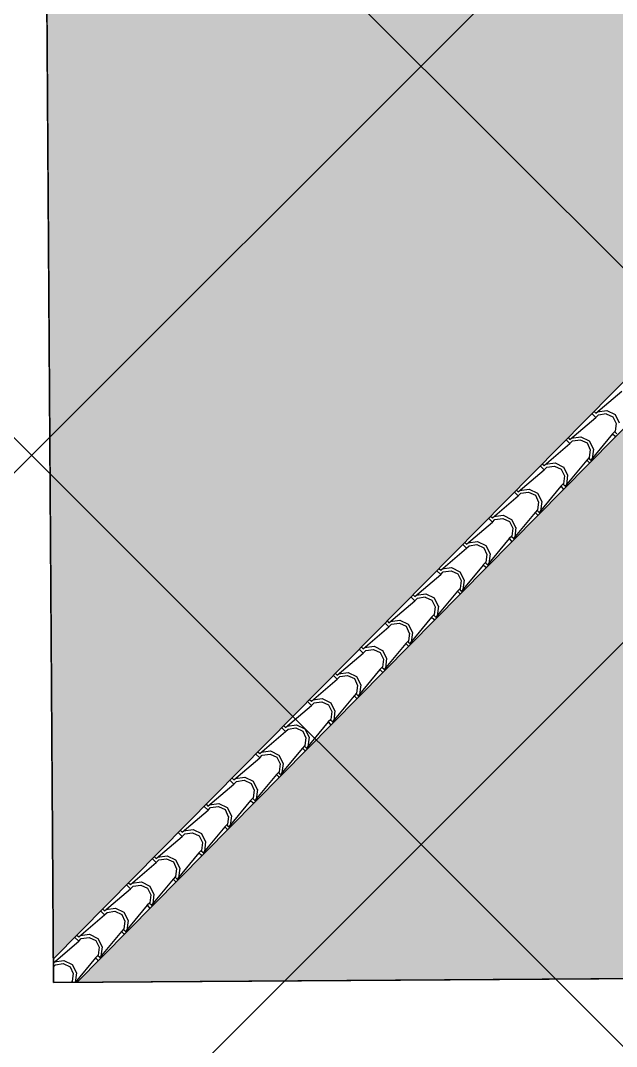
# Model space of a CAD drawing. Header units: millimetres. Extents: x 648844 to 649530, y 1246379 to 1246752.
# Drawn here: x 649246.316 to 649249.021, y 1246534.483 to 1246539.143 of the extents above; entities that cross this region are included whole.
import ezdxf

# ---------------------------------------------------------------- set-up
doc = ezdxf.new("R2010")
doc.units = ezdxf.units.MM
doc.header["$LTSCALE"] = 20
doc.header["$MEASUREMENT"] = 0
doc.layers.get('0').update_dxf_attribs({"linetype": 'CONTINUOUS'})
doc.layers.add('TECHO', color=30, linetype='CONTINUOUS')

# ---------------------------------------------------------------- blocks, each defined once
blk = doc.blocks.new('TEJA45')
at = {"layer": 'TECHO'}
for p, q in [((-0.1915910165105004, 4.238486235740897), (-0.09791931933256848, 4.350000000000019)), ((-0.1042627085960035, 4.306883349536172), (-0.09843609721495739, 4.350000000000559)), ((-0.0899236405116497, 4.309532748100789), (-0.08519737324927235, 4.344979957377539)), ((-0.08566081842469231, 4.350000000000048), (-0.08284375475943051, 4.347182936334786)), ((-0.08520690562188094, 4.344819785472112), (-0.08002669109387028, 4.350000000000122)), ((-0.0852076559721553, 4.269172403094505), (-0.1041128791895432, 4.306982768981751)), ((-0.07560361537717597, 4.278793904563692), (-0.089782529099935, 4.309514941465899)), ((-0.2104539013465825, 4.238477996649426), (-0.2140209609375816, 4.242045056240421)), ((-0.2010012978956794, 4.247930600100329), (-0.2045683574866644, 4.251497659691317)), ((-0.1915486944447764, 4.238477996649426), (-0.2010012978956794, 4.247930600100329)), ((3.552713678800501e-14, 4.260227204326622), (-0.1159182292588099, 4.162855751208912)), ((-0.0474162125070734, 4.250297762661354), (-0.08522657839431957, 4.269202985878742)), ((-0.04491001779673809, 4.264601023314423), (-0.07563105469894538, 4.278779937037182)), ((-0.003757169871668964, 4.256098248815796), (-0.0474755261243871, 4.250190325325473)), ((-0.0094850399793458, 4.269212151439515), (-0.0449322492560924, 4.264485884177141)), ((4.973799150320701e-14, 4.278785035879814), (-0.009586078014912403, 4.269198957864852)), ((-0.3097487369831384, 4.120328765138016), (-0.2104962856374399, 4.238486274769556)), ((-0.2224212841525102, 4.188724973102381), (-0.2165133606621836, 4.232443329355096)), ((-0.2104539013465967, 4.238477996649419), (-0.2010012978956937, 4.229025393198516)), ((-0.208081091125905, 4.191376267011851), (-0.2033548238635277, 4.226823476288601)), ((-0.2033644487581583, 4.226662242335838), (-0.1915486944445277, 4.238477996649465)), ((-0.2033651858509131, 4.1510146718466), (-0.222270409068301, 4.188825037733846)), ((-0.1937600241473518, 4.160637441371289), (-0.2079389378701109, 4.191358478273497)), ((-0.1655739437549784, 4.132140232782604), (-0.2033843096422245, 4.151045455999991)), ((-0.1630664809882632, 4.14644461454392), (-0.1937875178904704, 4.160623528266679)), ((-0.12764152106827, 4.151054700825238), (-0.1630887303450166, 4.146328433562864)), ((-0.1159278668375592, 4.162857169042208), (-0.1277436211511898, 4.151041414728581)), ((-0.09850234030869132, 4.145431642513337), (-0.1159278668375663, 4.162857169042212)), ((-0.4279064574559399, 4.002171294534961), (-0.3286540061102414, 4.120328804166501)), ((-0.3405798597090239, 4.070566596668574), (-0.3346719362186974, 4.114284952921288)), ((-0.3286114444828456, 4.120320453513148), (-0.3321785040738447, 4.123887513104144)), ((-0.328611444482874, 4.120320453513145), (-0.319158841031971, 4.110867850062242)), ((-0.3262385417402598, 4.073219785922014), (-0.3215122744778824, 4.108666995198764)), ((-0.3191588410319568, 4.129773056964062), (-0.3227259006229417, 4.133340116555051)), ((-0.3215219918944356, 4.108504699199564), (-0.3097062375808051, 4.120320453513191)), ((-0.3097062375810467, 4.120320453513152), (-0.3191588410319497, 4.129773056964055)), ((-0.1159181902304027, 4.143950482081731), (-0.2340756998619469, 4.044698030736033)), ((-0.1219155463064112, 4.137939673259112), (-0.1656339025591294, 4.132031749768789)), ((-0.1079549437595944, 4.135979039062441), (-0.1159278668375663, 4.14395196214041)), ((-0.3215227157296638, 4.032856940598695), (-0.3404279389470517, 4.070667306485941)), ((-0.311916432918288, 4.042480978180546), (-0.326095346641047, 4.073202015082753)), ((-0.437316384168227, 4.011615513827795), (-0.440883443759212, 4.015182573418784)), ((-0.4278637807173169, 4.002162910376889), (-0.4373163841682199, 4.011615513827792)), ((-0.2340756608334686, 4.025792761608923), (-0.3522331704650128, 3.926540310263224)), ((-0.283731675002862, 4.013982702903839), (-0.3215420408901082, 4.032887926121226)), ((-0.2812229441797882, 4.028288205773407), (-0.3119439810819955, 4.042467119496166)), ((-0.2400739227393771, 4.019781097702669), (-0.2837922789920952, 4.013873174212346)), ((-0.2457980021581534, 4.032897250210837), (-0.2812452114349, 4.028170982948463)), ((-0.2340854099738365, 4.044699625905938), (-0.2459011642874671, 4.032883871592311)), ((-0.2166598834449687, 4.02727409937707), (-0.2340854099738436, 4.044699625905945)), ((-0.2261124868958646, 4.017821495926167), (-0.2340854099738294, 4.025794419004132)), ((-0.5460641779288835, 3.884013823931728), (-0.446811726583185, 4.002171333563268)), ((-0.4587384352657722, 3.952408220232972), (-0.4528305117754456, 3.996126576485686)), ((-0.446768987619123, 4.002162910376885), (-0.450336047210115, 4.005729969967877)), ((-0.4467689876191514, 4.002162910376867), (-0.4373163841682484, 3.992710306925964)), ((-0.4443959923545009, 3.955063304833079), (-0.4396697250921235, 3.990510514109829)), ((-0.439679535030713, 3.99034715606329), (-0.4278637807170824, 4.002162910376917)), ((-0.4396802456084359, 3.914699209350832), (-0.4585854688258237, 3.952509575238079)), ((-0.4300728416892312, 3.924324514989806), (-0.4442517554119902, 3.955045551892013)), ((-0.401889406250767, 3.895825173025077), (-0.4396997721380131, 3.914730396242465)), ((-0.3993794073712991, 3.910131797002897), (-0.4301004442735064, 3.924310710725656)), ((-0.3639544832466726, 3.91473979959661), (-0.3994016925234192, 3.910013532334236)), ((-0.3522429531101139, 3.926542082769668), (-0.3640587074237445, 3.914726328456041)), ((-0.3348174265812318, 3.909116556240797), (-0.3522429531101139, 3.926542082769679)), ((-0.6642218984016708, 3.765856353328662), (-0.5649694470559723, 3.884013862960202)), ((-0.5768970108217957, 3.83424984380277), (-0.5709890873314691, 3.877968200055484)), ((-0.5649265307554003, 3.884005367240611), (-0.5684935903463995, 3.887572426831607)), ((-0.5649265307554145, 3.884005367240604), (-0.5554739273045115, 3.874552763789701)), ((-0.5625534429686283, 3.836906823745043), (-0.557827175706251, 3.872354033021793)), ((-0.5554739273044973, 3.893457970691514), (-0.5590409868954893, 3.89702503028251)), ((-0.5578370781669904, 3.872189612927016), (-0.5460213238533598, 3.884005367240643)), ((-0.5460213238535943, 3.884005367240611), (-0.5554739273044973, 3.893457970691514)), ((-0.3522331314364777, 3.907635041136153), (-0.4703906410680219, 3.808382589790455)), ((-0.3582322991741123, 3.901622522145985), (-0.4019506554268304, 3.895714598655662)), ((-0.3442700300321349, 3.899663952789901), (-0.3522429531101068, 3.907636875867869)), ((-0.5578377754871866, 3.796541478102924), (-0.5767429987045745, 3.83435184399017)), ((-0.5482292504594071, 3.806168051797403), (-0.5624081641821661, 3.836889088699611)), ((-0.6736314704407675, 3.775300427555241), (-0.6771985300317596, 3.778867487146229)), ((-0.6641788669898716, 3.765847824104334), (-0.6736314704407746, 3.775300427555237)), ((-0.4703906020396786, 3.789477320663238), (-0.5885481116712228, 3.690224869317539)), ((-0.5200471374986506, 3.777667643146319), (-0.5578575033858968, 3.796572866363707)), ((-0.517535870562817, 3.791975388232387), (-0.5482569074650243, 3.806154301955146)), ((-0.4763906756079805, 3.783463946589425), (-0.5201090318606987, 3.777556023099102)), ((-0.4821109643361083, 3.79658234898227), (-0.5175581736128549, 3.791856081719896)), ((-0.4704004962463912, 3.808384539633398), (-0.4822162505600218, 3.796568785319771)), ((-0.4529749697175092, 3.790959013104523), (-0.4704004962463841, 3.808384539633398)), ((-0.4624275731684122, 3.781506409653627), (-0.4704004962463841, 3.789479332731595)), ((-0.7823796188743231, 3.647698882725777), (-0.6831271675286246, 3.765856392357318)), ((-0.6950555863783023, 3.716091467368969), (-0.6891476628879758, 3.759809823621683)), ((-0.6830840738916635, 3.76584782410433), (-0.6866511334826626, 3.769414883695326)), ((-0.6830840738916919, 3.76584782410433), (-0.6736314704407889, 3.756395220653427)), ((-0.6807108935829973, 3.718750342655206), (-0.67598462632062, 3.754197551931956)), ((-0.6759946213032677, 3.754032069790743), (-0.6641788669896371, 3.76584782410437)), ((-0.6759953053659373, 3.678383746855019), (-0.6949005285833252, 3.716194112742265)), ((-0.6663856592299666, 3.688011588605836), (-0.6805645729527257, 3.718732625508043)), ((-0.6356923337535179, 3.673818979461497), (-0.6664133706557251, 3.687997893184257)), ((-0.5885580393826686, 3.690226996497127), (-0.6003737936962992, 3.6784112421835)), ((-0.5711325128537865, 3.672801469968253), (-0.5885580393826544, 3.690226996497124)), ((-0.9005373393472667, 3.529541412122548), (-0.8012848880015682, 3.647698921754088)), ((-0.8132141619350435, 3.597933090933367), (-0.8073062384447169, 3.641651447186081)), ((-0.8012416170279337, 3.64769028096806), (-0.8048086766189329, 3.651257340559059)), ((-0.8012416170279621, 3.647690280968053), (-0.7917890135770591, 3.63823767751715)), ((-0.7988683441973592, 3.600593861565365), (-0.7941420769349818, 3.636041070842115)), ((-0.7917890135770378, 3.657142884418974), (-0.7953560731680227, 3.660709944009962)), ((-0.7941521644395451, 3.635874526654469), (-0.7823364101259145, 3.647690280968096)), ((-0.7823364101261348, 3.647690280968064), (-0.7917890135770378, 3.657142884418967)), ((-0.5885480726426167, 3.671319600190539), (-0.7067055822741608, 3.572067148844841)), ((-0.6382048687465414, 3.659510113267562), (-0.6760152346337875, 3.678415336484949)), ((-0.5945490520418204, 3.665305371032865), (-0.6382674082945385, 3.659397447542542)), ((-0.6002674454250894, 3.678424898367989), (-0.635714654701836, 3.673698631105616)), ((-0.5805851163046825, 3.663348866517349), (-0.5885580393826473, 3.671321789595314)), ((-0.794152835244688, 3.560226015607107), (-0.8130580584620759, 3.598036381494353)), ((-0.7845420680001425, 3.569855125413444), (-0.7987209817229015, 3.600576162315651)), ((-0.9099465567133151, 3.538985341282704), (-0.9135136163043072, 3.542552400873692)), ((-0.7067055432457181, 3.553161879717699), (-0.8248630528772622, 3.453909428372)), ((-0.756362599994425, 3.5413525833888), (-0.7941729658816712, 3.560257806606188)), ((-0.7538487969466843, 3.555662570691752), (-0.7845698338488916, 3.569841484414511)), ((-0.7127074284747792, 3.547146795476419), (-0.7564257847274973, 3.541238871986096)), ((-0.7184239265140562, 3.560267447753709), (-0.7538711357908028, 3.555541180491335)), ((-0.706715582518946, 3.572069453360857), (-0.7185313368325765, 3.56025369904723)), ((-0.6892900559900497, 3.554643926831982), (-0.7067155825189246, 3.572069453360857)), ((-0.6987426594409527, 3.545191323381079), (-0.7067155825189175, 3.553164246459044)), ((-1.018695059820196, 3.411383941519318), (-0.9194426084744975, 3.529541451150859)), ((-0.9313727374915572, 3.479774714499563), (-0.9254648140012307, 3.523493070752277)), ((-0.9193991601642111, 3.529532737831794), (-0.9229662197552102, 3.533099797422789)), ((-0.9193991601642324, 3.529532737831776), (-0.9099465567133294, 3.520080134380873)), ((-0.9170257948113587, 3.482437380478231), (-0.9122995275489814, 3.517884589754981)), ((-0.9123097075758224, 3.517716983518195), (-0.9004939532621918, 3.529532737831822)), ((-0.9004939532624121, 3.529532737831797), (-0.9099465567133151, 3.5389853412827)), ((-0.9123103651234814, 3.442068284359273), (-0.9312155883408693, 3.479878650246519)), ((-0.902698476770702, 3.451698662221872), (-0.9168773904934611, 3.48241969912408)), ((-0.8720052601382022, 3.437506161921242), (-0.9027262970404095, 3.451685075644001)), ((-0.8248731256552233, 3.453911910224587), (-0.8366888799688539, 3.44209615591096)), ((-0.807447599126327, 3.436486383695708), (-0.824873125655202, 3.453911910224587)), ((-1.13685278029299, 3.293226470916263), (-1.037600328947292, 3.411383980547804)), ((-1.049531313047822, 3.361616338067563), (-1.043623389557496, 3.405334694320278)), ((-1.037556703300481, 3.41137519469552), (-1.04112376289148, 3.414942254286515)), ((-1.03755670330051, 3.411375194695516), (-1.028104099849607, 3.401922591244613)), ((-1.028104099849585, 3.420827798146426), (-1.031671159440577, 3.424394857737422)), ((-1.0304672507121, 3.399559440381921), (-1.018651496398469, 3.411375194695548)), ((-1.018651496398682, 3.41137519469552), (-1.028104099849585, 3.420827798146423)), ((-0.8248630138488267, 3.435004159244855), (-0.9430205234803708, 3.335751707899156)), ((-0.8745203312423371, 3.423195053510049), (-0.9123306971295833, 3.442100276727437)), ((-0.8308658049077238, 3.428988219919979), (-0.8745841611604419, 3.423080296429656)), ((-0.8365804076030514, 3.442109997139426), (-0.872027616879798, 3.437383729877052)), ((-0.8169002025772301, 3.427033780244813), (-0.8248731256551949, 3.435006703322777)), ((-1.030467895002218, 3.323910553111343), (-1.049373118219606, 3.361720918998589)), ((-1.035183245425607, 3.3642808993893), (-1.03045697816323, 3.39972810866605)), ((-1.020854885542022, 3.333542199031957), (-1.035033799264781, 3.364263235934164)), ((-0.9430204844519352, 3.316846438772011), (-1.061177994083479, 3.217593987426312)), ((-0.9926780624902349, 3.305037523631288), (-1.030488428377481, 3.323942746848676)), ((-0.9901617233289102, 3.319349753150352), (-1.020882760231117, 3.333528666873111)), ((-0.9490241813424802, 3.310829644363299), (-0.9927425375951984, 3.304921720872976)), ((-0.9547368886924801, 3.323952546525081), (-0.9901840979692267, 3.319226279262708)), ((-0.9430306687915007, 3.335754367088317), (-0.9548464231051312, 3.32393861277469)), ((-0.9256051422625973, 3.318328840559435), (-0.9430306687914722, 3.33575436708831)), ((-0.9350577457135003, 3.308876237108539), (-0.9430306687914651, 3.316849160186504)), ((-1.255010500765792, 3.175069000313204), (-1.155758049420093, 3.293226509944745)), ((-1.167689888604336, 3.243457961633766), (-1.16178196511401, 3.28717631788648)), ((-1.155714246436759, 3.293217651559246), (-1.159281306027758, 3.296784711150242)), ((-1.15571424643678, 3.293217651559239), (-1.146261642985877, 3.283765048108336)), ((-1.153340696040082, 3.24612441829856), (-1.148614428777705, 3.28157162757531)), ((-1.146261642985863, 3.30267025501016), (-1.149828702576848, 3.306237314601148)), ((-1.148624793848377, 3.281401897245647), (-1.136809039534747, 3.293217651559274)), ((-1.136809039534953, 3.29321765155925), (-1.146261642985856, 3.302670255010153)), ((-1.148625424880983, 3.205752821863452), (-1.167530648098371, 3.243563187750699)), ((-1.139011294312198, 3.215385735839561), (-1.153190208034957, 3.246106772741769)), ((-1.108318186520428, 3.201193344379842), (-1.139039223422635, 3.215372258102601)), ((-1.061188211927778, 3.217596823952046), (-1.073003966241409, 3.205781069638419)), ((-1.043762685398868, 3.200171297423161), (-1.06118821192775, 3.217596823952043)), ((-1.373168221238593, 3.056911529710149), (-1.273915769892895, 3.17506903934169)), ((-1.285848464160601, 3.125299585201766), (-1.279940540670275, 3.169017941454481)), ((-1.273871789573029, 3.175060108422976), (-1.277438849164021, 3.178627168013964)), ((-1.27387178957305, 3.175060108422965), (-1.264419186122147, 3.165607504972062)), ((-1.264419186122126, 3.184512711873882), (-1.267986245713111, 3.188079771464871)), ((-1.266782336984654, 3.163244354109374), (-1.254966582671024, 3.175060108423001)), ((-1.254966582671223, 3.175060108422976), (-1.264419186122126, 3.184512711873879)), ((-1.061177955054994, 3.198688718299206), (-1.179335464686538, 3.099436266953507)), ((-1.110835793738126, 3.186879993752527), (-1.148646159625372, 3.205785216969915)), ((-1.067182557776327, 3.192671068806732), (-1.110900914029045, 3.186763145316409)), ((-1.072893369780999, 3.205795095910862), (-1.108340579057746, 3.201068828648488)), ((-1.053215288849771, 3.190718693972261), (-1.061188211927742, 3.19869161705023)), ((-1.266782954759748, 3.087595090615572), (-1.285688177977136, 3.125405456502818)), ((-1.271498146654451, 3.127967937208719), (-1.266771879392074, 3.16341514648547)), ((-1.257167703082374, 3.097229272647162), (-1.271346616805133, 3.127950309549369)), ((-1.179335425658017, 3.080530997826433), (-1.297492935289561, 2.981278546480734)), ((-1.228993524985995, 3.068722463873762), (-1.266803890873241, 3.08762768709115)), ((-1.226474649713587, 3.083036935610096), (-1.257195686615795, 3.097215849332855)), ((-1.19104985087089, 3.087637645296461), (-1.226497060147636, 3.082911378034087)), ((-1.179345755064055, 3.099439280815776), (-1.191161509377686, 3.087623526502149)), ((-1.161920228535138, 3.082013754286891), (-1.179345755064013, 3.099439280815766)), ((-1.171372831986041, 3.072561150835991), (-1.179345755064013, 3.08053407391396)), ((-1.491325941711231, 2.938754059107264), (-1.392073490365533, 3.056911568738805)), ((-1.404007039717101, 3.007141208767965), (-1.398099116226774, 3.05085956502068)), ((-1.392029332709299, 3.056902565286702), (-1.395596392300298, 3.060469624877697)), ((-1.39202933270932, 3.056902565286691), (-1.382576729258417, 3.047449961835788)), ((-1.389655597268458, 3.009811456121579), (-1.384929330006081, 3.045258665398329)), ((-1.382576729258403, 3.066355168737612), (-1.386143788849395, 3.069922228328608)), ((-1.384939880120932, 3.0450868109731), (-1.373124125807301, 3.056902565286727)), ((-1.3731241258075, 3.056902565286705), (-1.382576729258403, 3.066355168737608)), ((-1.185340934209286, 3.074512493250293), (-1.229059290462004, 3.06860456975997)), ((-1.384940484638499, 2.969437359367674), (-1.403845707855886, 3.007247725254921)), ((-1.375324111853324, 2.979072809456422), (-1.389503025576083, 3.00979384635863)), ((-1.609483662184033, 2.820596588504205), (-1.510231210838334, 2.938754098135746)), ((-1.510186875845577, 2.938745022150432), (-1.513753935436576, 2.942312081741427)), ((-1.510186875845605, 2.938745022150421), (-1.500734272394702, 2.929292418699518)), ((-1.500734272394673, 2.948197625601342), (-1.504301331985666, 2.95176468519233)), ((-1.503097423257209, 2.926929267836826), (-1.491281668943579, 2.938745022150453)), ((-1.49128166894377, 2.938745022150432), (-1.500734272394673, 2.948197625601335)), ((-1.297492896261112, 2.962373277353592), (-1.415650405892656, 2.863120826007894)), ((-1.347151256233893, 2.950564933994997), (-1.384961622121139, 2.969470157212385)), ((-1.344631112904288, 2.964880526839199), (-1.375352149806496, 2.979059440561958)), ((-1.303499310642231, 2.956353917693853), (-1.347217666894949, 2.95044599420353)), ((-1.309206331958961, 2.969480194682298), (-1.344653541235708, 2.964753927419924)), ((-1.297503298200333, 2.981281737679506), (-1.309319052513963, 2.969465983365879)), ((-1.280077771671415, 2.96385621115062), (-1.29750329820029, 2.981281737679495)), ((-1.289530375122318, 2.954403607699724), (-1.297503298200283, 2.962376530777686)), ((-1.522165615273849, 2.888982832332363), (-1.516257691783522, 2.932701188585078)), ((-1.507813047882699, 2.891654975032647), (-1.503086780620322, 2.927102184309398)), ((-1.493480520623876, 2.860916346264851), (-1.507659434346635, 2.891637383167058)), ((-1.415650366864142, 2.844215556880823), (-1.533807876495686, 2.744963105535124)), ((-1.503098014517263, 2.851279628119784), (-1.522003237734651, 2.88908999400703)), ((-1.465308987481798, 2.832407404116246), (-1.503119353369044, 2.851312627333634)), ((-1.462787576094982, 2.846724118068312), (-1.493508612997189, 2.860903031791072)), ((-1.427362813048838, 2.8513227440679), (-1.462810022325584, 2.846596476805527)), ((-1.41566084133661, 2.863124194543236), (-1.427476595650241, 2.851308440229609)), ((-1.398235314807685, 2.845698668014347), (-1.41566084133656, 2.863124194543225)), ((-1.407687918258588, 2.836246064563447), (-1.41566084133656, 2.844218987641415)), ((-1.727641382656969, 2.702439117900973), (-1.628388931311271, 2.820596627532513)), ((-1.640324190830356, 2.770824455898556), (-1.634416267340029, 2.81454281215127)), ((-1.628344418981847, 2.820587479014158), (-1.631911478572839, 2.82415453860515)), ((-1.628344418981868, 2.820587479014147), (-1.618891815530965, 2.811134875563244)), ((-1.625970498497189, 2.773498493941911), (-1.621244231234812, 2.808945703218662)), ((-1.618891815530944, 2.830040082465064), (-1.622458875121929, 2.833607142056053)), ((-1.621254966393487, 2.808771724700552), (-1.609439212079856, 2.820587479014179)), ((-1.609439212080048, 2.820587479014161), (-1.618891815530951, 2.830040082465064)), ((-1.42165768707698, 2.838195342137173), (-1.465376043329698, 2.83228741864685)), ((-1.621255544396, 2.733121896871847), (-1.640160767613388, 2.770932262759093)), ((-1.611636929394813, 2.742759883074104), (-1.625815843117572, 2.773480919976311)), ((-1.74650196211811, 2.702429935877895), (-1.750069021709102, 2.70599699546889)), ((-1.737049358667214, 2.711882539328798), (-1.740616418258206, 2.715449598919786)), ((-1.727596755216311, 2.702429935877895), (-1.737049358667214, 2.711882539328798)), ((-1.533807837467243, 2.726057836407978), (-1.651965347098788, 2.62680538506228)), ((-1.583466718729717, 2.714249874237503), (-1.621277084616963, 2.73315509745489)), ((-1.580944039285683, 2.728567709297419), (-1.61166507618789, 2.742746623020178)), ((-1.539816063509036, 2.720036766580851), (-1.583534419761754, 2.714128843090528)), ((-1.545519294137819, 2.733165293453617), (-1.580966503414565, 2.728439026191243)), ((-1.533818384472887, 2.744966651406965), (-1.545634138786518, 2.733150897093338)), ((-1.516392857943956, 2.727541124878073), (-1.533818384472831, 2.744966651406948)), ((-1.525845461394859, 2.718088521427173), (-1.533818384472831, 2.726061444505142)), ((-1.845799103129757, 2.584281647297914), (-1.746546651784058, 2.702439156929454)), ((-1.758482766386621, 2.652666079466556), (-1.752574842896294, 2.696384435719271)), ((-1.746501962118138, 2.702429935877877), (-1.737049358667235, 2.692977332426974)), ((-1.744127949111437, 2.655342012852969), (-1.73940168184906, 2.69078922212972)), ((-1.739412509529764, 2.690614181564278), (-1.727596755216133, 2.702429935877905)), ((-1.739413074274765, 2.61496416562397), (-1.758318297492153, 2.652774531511216)), ((-1.729793338165379, 2.624603419882536), (-1.743972251888138, 2.655324456784744)), ((-1.701624449977587, 2.596092344358734), (-1.739434815864833, 2.614997567576122)), ((-1.699100502478018, 2.610411300527293), (-1.729821539380225, 2.624590214250052)), ((-1.6636757752268, 2.615007842839329), (-1.699122984503546, 2.610281575576956)), ((-1.651975927609165, 2.626809108270695), (-1.663791681922795, 2.614993353957068)), ((-1.634550401080226, 2.609383581741803), (-1.651975927609101, 2.626809108270681)), ((-1.963956823602409, 2.466124176695029), (-1.86470437225671, 2.58428168632657)), ((-1.876641341943376, 2.53450770303095), (-1.87073341845305, 2.578226059283665)), ((-1.864659505254387, 2.584272392741614), (-1.868226564845386, 2.587839452332609)), ((-1.864659505254409, 2.584272392741603), (-1.855206901803506, 2.5748197892907)), ((-1.86228539972555, 2.537185531764937), (-1.857559132463173, 2.572632741041687)), ((-1.855206901803498, 2.593724996192527), (-1.85877396139449, 2.597292055783516)), ((-1.857570052666041, 2.572456638428005), (-1.845754298352411, 2.584272392741632)), ((-1.845754298352588, 2.584272392741617), (-1.855206901803491, 2.59372499619252)), ((-1.651965308070309, 2.607900115935173), (-1.770122817701854, 2.508647664589475)), ((-1.657974439943793, 2.601878191024166), (-1.701692796196511, 2.595970267533843)), ((-1.644003004531122, 2.599930978290903), (-1.651975927609094, 2.607903901368879)), ((-1.857570604153551, 2.496806434376108), (-1.876475827370939, 2.534616800263354)), ((-1.847949746935555, 2.506446956690137), (-1.862128660658314, 2.537167993592345)), ((-1.973364444939762, 2.47556745305625), (-1.976931504530747, 2.479134512647239)), ((-1.963911841488859, 2.46611484960534), (-1.973364444939762, 2.475567453056243)), ((-1.770122778673361, 2.489742395462365), (-1.888280288304905, 2.390489944116666)), ((-1.81978218122547, 2.477934814479969), (-1.857592547112716, 2.496840037697357)), ((-1.817256965670367, 2.49225489175716), (-1.847978002572574, 2.506433805479919)), ((-1.776132816376737, 2.483719615467727), (-1.819851172629456, 2.477811691977404)), ((-1.781832256315774, 2.496850392225053), (-1.81727946559252, 2.492124124962679)), ((-1.770133470745442, 2.508651565134425), (-1.781949225059073, 2.496835810820798)), ((-1.752707944216503, 2.491226038605529), (-1.770133470745385, 2.508651565134411)), ((-1.762160547667406, 2.481773435154633), (-1.770133470745371, 2.489746358232598)), ((-2.082114544075353, 2.347966706091803), (-1.982862092729654, 2.466124215723344)), ((-1.994799917499641, 2.416349326598954), (-1.988891994009315, 2.460067682851669)), ((-1.982817048390658, 2.466114849605344), (-1.986384107981657, 2.469681909196343)), ((-1.982817048390686, 2.466114849605333), (-1.973364444939783, 2.45666224615443)), ((-1.980442850339919, 2.419029050675103), (-1.975716583077542, 2.454476259951853)), ((-1.975727595802319, 2.454299095291731), (-1.963911841488688, 2.466114849605358)), ((-1.975728134032288, 2.378648703128178), (-1.994633357249675, 2.416459069015424)), ((-1.966106155705724, 2.388290493497742), (-1.980285069428483, 2.419011530399949)), ((-1.937939912473368, 2.359777284601215), (-1.975750278360614, 2.378682507818603)), ((-1.935413428861061, 2.374098482986273), (-1.966134465763268, 2.388277396709032)), ((-1.899988737404293, 2.378692941610829), (-1.935435946681039, 2.373966674348456)), ((-1.888291013881719, 2.390494021998155), (-1.90010676819535, 2.378678267684528)), ((-1.870865487352773, 2.373068495469258), (-1.888291013881648, 2.390494021998133)), ((-2.200272264548296, 2.229809235488567), (-2.101019813202598, 2.347966745120107)), ((-2.112958493056141, 2.29819095016515), (-2.107050569565814, 2.341909306417865)), ((-2.100974591526935, 2.347957306469077), (-2.104541651117927, 2.351524366060072)), ((-2.100974591526956, 2.347957306469056), (-2.091521988076053, 2.338504703018152)), ((-2.098600300954161, 2.300872569586161), (-2.093874033691783, 2.336319778862912)), ((-2.091521988076039, 2.357409909919983), (-2.095089047667024, 2.360976969510965)), ((-2.093885138938596, 2.336141552155457), (-2.082069384624965, 2.347957306469084)), ((-2.082069384625136, 2.347957306469073), (-2.091521988076039, 2.357409909919976)), ((-1.888280249276434, 2.37158467498956), (-2.006437758907978, 2.272332223643861)), ((-1.894291192810599, 2.365561039911164), (-1.938009549063317, 2.359653116420841)), ((-1.880318090803677, 2.363615892018363), (-1.888291013881641, 2.371588815096327)), ((-2.093885663911045, 2.260490971880294), (-2.112790887128433, 2.298301337767541)), ((-2.084262564476674, 2.270134030307005), (-2.098441478199433, 2.300855067209213)), ((-2.209679531212309, 2.239252366783706), (-2.213246590803301, 2.242819426374698)), ((-2.200226927761406, 2.2297997633328), (-2.209679531212309, 2.239252366783703)), ((-2.006437719879585, 2.25342695451668), (-2.124595229511129, 2.154174503170982)), ((-2.056097643721252, 2.24161975472245), (-2.093908009608498, 2.260524977939838)), ((-2.053569892051748, 2.25594207421538), (-2.084290928953955, 2.270120987938139)), ((-2.012449569244438, 2.2474024643546), (-2.056167925497157, 2.241494540864277)), ((-2.018145218494176, 2.260535490996432), (-2.053592427770923, 2.255809223734058)), ((-2.006448557017997, 2.272336478861885), (-2.018264311331627, 2.260520724548257)), ((-1.989023030489044, 2.254910952332985), (-2.006448557017926, 2.272336478861867)), ((-1.998475633939947, 2.245458348882085), (-2.006448557017919, 2.253431271960061)), ((-2.318429985020934, 2.111651764885686), (-2.219177533675236, 2.229809274517226)), ((-2.231117068612647, 2.180032573731356), (-2.225209145122321, 2.223750929984071)), ((-2.219132134663198, 2.229799763332796), (-2.222699194254197, 2.233366822923792)), ((-2.219132134663234, 2.229799763332785), (-2.209679531212331, 2.220347159881882)), ((-2.216757751568522, 2.182716088496324), (-2.212031484306145, 2.218163297773074)), ((-2.212042682074873, 2.217984009019183), (-2.200226927761243, 2.22979976333281)), ((-2.212043193789803, 2.142333240632382), (-2.230948417007191, 2.180143606519628)), ((-2.20241897324761, 2.151977567116258), (-2.216597886970369, 2.182698604018466)), ((-2.171726355244928, 2.137785665445634), (-2.202447392147135, 2.151964579168393)), ((-2.124606100154274, 2.154178935725614), (-2.136421854467905, 2.142363181411987)), ((-2.107180573625321, 2.136753409196714), (-2.124606100154196, 2.154178935725589)), ((-2.436587705493885, 1.993494294282453), (-2.337335254148186, 2.111651803913993)), ((-2.349275644168912, 2.061874197299353), (-2.343367720678586, 2.105592553552068)), ((-2.337289677799475, 2.111642220196526), (-2.340856737390467, 2.115209279787518)), ((-2.337289677799504, 2.111642220196511), (-2.327837074348601, 2.102189616745608)), ((-2.33491520218265, 2.064559607408288), (-2.330188934920272, 2.100006816685038)), ((-2.327837074348579, 2.121094823647432), (-2.331404133939571, 2.124661883238428)), ((-2.330200225211151, 2.099826465882909), (-2.31838447089752, 2.111642220196536)), ((-2.318384470897676, 2.111642220196526), (-2.327837074348579, 2.121094823647429)), ((-2.124595190482559, 2.135269234043939), (-2.242752700114103, 2.03601678269824)), ((-2.17425537496915, 2.123462224843689), (-2.212065740856396, 2.142367448061076)), ((-2.130607945679202, 2.129243888797919), (-2.17432630193192, 2.123335965307596)), ((-2.136301699582702, 2.142378040382205), (-2.171748908859449, 2.137651773119831)), ((-2.116633177076217, 2.127300805745815), (-2.124606100154182, 2.13527372882378)), ((-2.330200723668554, 2.024175509384502), (-2.349105946885942, 2.061985875271748)), ((-2.320575382017786, 2.033821103923863), (-2.334754295740545, 2.06454214082607)), ((-2.44599461748485, 2.002937280511166), (-2.449561677075842, 2.006504340102154)), ((-2.242752661085667, 2.017111513571098), (-2.360910170717212, 1.9178590622254)), ((-2.292413106217069, 2.005304694964952), (-2.330223472104315, 2.02420991818234)), ((-2.289882818435615, 2.01962925667474), (-2.320603855337822, 2.033808170397499)), ((-2.248766322111251, 2.011085313241601), (-2.292484678363969, 2.005177389751278)), ((-2.254458180671243, 2.024220589767982), (-2.28990538994799, 2.019494322505608)), ((-2.242763643290552, 2.036021392589344), (-2.254579397604182, 2.024205638275717)), ((-2.225338116761591, 2.018595866060441), (-2.242763643290466, 2.036021392589316)), ((-2.234790720212494, 2.009143262609545), (-2.242763643290459, 2.017116185687509)), ((-2.554745425966679, 1.875336823679397), (-2.455492974620981, 1.993494333310938)), ((-2.467434219725661, 1.943715820863755), (-2.461526296235334, 1.987434177116469)), ((-2.455447220935753, 1.993484677060259), (-2.459014280526752, 1.997051736651255)), ((-2.455447220935774, 1.993484677060245), (-2.445994617484871, 1.984032073609342)), ((-2.453072652796898, 1.946403126319346), (-2.448346385534521, 1.981850335596096)), ((-2.448357768347428, 1.981668922746636), (-2.436542014033797, 1.993484677060263)), ((-2.436542014033947, 1.993484677060259), (-2.44599461748485, 2.002937280511162)), ((-2.44835825354734, 1.906017778136647), (-2.467263476764728, 1.943828144023893)), ((-2.438731790788353, 1.915664640732292), (-2.452910704511112, 1.946385677634499)), ((-2.408039281627133, 1.901472847904234), (-2.43876031852934, 1.915651761626993)), ((-2.360921186426829, 1.917863849453074), (-2.372736940740459, 1.906048095139447)), ((-2.343495659897862, 1.90043832292417), (-2.360921186426737, 1.917863849453049)), ((-2.573604764072044, 1.875327133923967), (-2.564152160621141, 1.865874530473064)), ((-2.564152160621127, 1.884779737374888), (-2.567719220212119, 1.88834679696588)), ((-2.566515311483705, 1.863511379610362), (-2.554699557170075, 1.875327133923989)), ((-2.554699557170224, 1.875327133923978), (-2.564152160621127, 1.884779737374881)), ((-2.360910131688769, 1.898953793098254), (-2.479067641320313, 1.799701341752556)), ((-2.410570837464959, 1.887147165086184), (-2.448381203352206, 1.906052388303571)), ((-2.366924698545105, 1.892926737685034), (-2.410643054797823, 1.887018814194711)), ((-2.372614661760217, 1.906063139153702), (-2.408061871036963, 1.901336871891328)), ((-2.352948263348765, 1.890985719473271), (-2.360921186426737, 1.898958642551243)), ((-2.566515783426098, 1.78786004688876), (-2.585421006643486, 1.825670412776006)), ((-2.571230103411139, 1.828246645230415), (-2.566503836148762, 1.863693854507165)), ((-2.556888199558905, 1.797508177540724), (-2.571067113281664, 1.828229214442931)), ((-2.479067602291835, 1.780796072625453), (-2.597225111923379, 1.681543621279754)), ((-2.528728568712815, 1.768989635207408), (-2.566538934600061, 1.787894858424796)), ((-2.526195744818651, 1.783316439133724), (-2.556916781720858, 1.797495352856483)), ((-2.485083074978945, 1.774768162128474), (-2.528801431231663, 1.768860238638151)), ((-2.490771142849198, 1.787905688539425), (-2.526218352125944, 1.783179421277051)), ((-2.479078729563106, 1.799706306316804), (-2.490894483876737, 1.787890552003176)), ((-2.461653203034139, 1.782280779787897), (-2.479078729563014, 1.799706306316772)), ((-2.471105806485035, 1.772828176336997), (-2.479078729563007, 1.780801099414965))]:
    blk.add_line(p, q, dxfattribs=at)

msp = doc.modelspace()

# ---------------------------------------------------------------- hatches: boundary and pattern name
h = msp.add_hatch()
h.set_pattern_fill('ANSI37', color=4, scale=20, style=0)
h.set_pattern_definition([(45, (-526.4316489867633, -3378.367883687839), (-1.767766952966369, 1.767766952966369), []), (135, (-526.4316489867633, -3378.367883687839), (-1.767766952966369, -1.767766952966369), [])])
h.paths.add_polyline_path([(649227.1070225898, 1246567.94119936), (649231.6771613231, 1246532.207660218), (649229.0601248409, 1246515.25948995), (649314.6874600542, 1246516.703207979), (649306.9879679593, 1246570.059864507)])
h.paths.add_polyline_path([(649257.7023071024, 1246528.978252781), (649287.2058541841, 1246528.978252781), (649287.2058541841, 1246534.492441051), (649257.7023071024, 1246534.492441051)], flags=24)
at = {"layer": 'TECHO'}
h = msp.add_hatch(dxfattribs=at)
h.set_pattern_fill('SPANTILE', color=9, scale=0.2049999999999999, angle=397.1028418474652, style=0, pattern_type=2)
h.set_pattern_definition([(175.4172889744198, (649196.7318256493, 1246557.666184003), (2.461328698553295, -0.188378256695917), [0.1893117599999997, -4.543480804999994]), (270.3869889744198, (649196.5431191828, 1246557.68130979), (-0.2036107170182077, -0.2063799309897436), [0.01639999999999991, -0.1885999999999992]), (90.38698897441947, (649196.5281041635, 1246557.476203698), (0.2036107170182077, 0.2063799309897435), [0.05739999999999992, -0.1475999999999997]), (0.3869889744197917, (649196.5277164736, 1246557.533602388), (0.2063799309897435, -0.2036107170182077), [0.02049999999999992, -0.1844999999999993]), (180.3869889744199, (649196.5473298572, 1246557.664937856), (-0.2063799309897436, 0.2036107170182077), [0.02049999999999993, -0.1844999999999994]), (90.38698897441947, (649196.526830325, 1246557.664799396), (0.2036107170182077, 0.2063799309897435), [0.01639999999999996, -0.1885999999999997]), (90.38698897441947, (649196.5445037893, 1246557.476314466), (0.2036107170182077, 0.2063799309897435), [0.04099999999999993, -0.1639999999999997]), (5.356688974419804, (649196.5442268678, 1246557.51731353), (2.458559508654517, 0.2216088272662243), [0.18931176, -4.543480804999999]), (37.69088897441981, (649196.5544766346, 1246557.517382761), (-3.466922838785508, -2.688474653174744), [0.05412163999999996, -5.358033749999995]), (71.95208897441974, (649196.5973041148, 1246557.55047278), (0.202225782098821, 0.4113753418723349), [0.05186130999999973, -0.5964054749999955]), (108.8218889744196, (649196.6133714352, 1246557.599782427), (0.2077642112453738, -0.4086061323226171), [0.05186130999999978, -0.5964054749999963]), (143.0830889744198, (649196.596639504, 1246557.648870535), (-3.50292258134154, 2.641397985912605), [0.05412163999999994, -5.358033749999993]), (70.16208897441975, (649196.5828852123, 1246557.560625624), (-0.8047523317188442, -2.260486442729638), [0.04150942499999995, -4.109424259999995]), (110.6118889744197, (649196.5969718092, 1246557.599671658), (-0.8352136778300946, 2.249409563760441), [0.04150942499999985, -4.109424259999981]), (142.98158897442, (649196.582359061, 1246557.638523847), (-2.678783751045966, 2.031955399897362), [0.04387184499999995, -4.343319624999993]), (37.79238897441989, (649196.5482160059, 1246557.533740849), (-2.651091583769688, -2.067955160661245), [0.04387184499999996, -4.343319624999994])])
h.paths.add_polyline_path([(649246.4645082674, 1246534.879201673), (649250.6796811514, 1246539.151703148), (649246.4071796756, 1246543.366876032)])
h = msp.add_hatch(dxfattribs=at)
h.set_pattern_fill('SPANTILE', color=9, scale=0.2049999999999999, angle=127.102841847465, style=0, pattern_type=2)
h.set_pattern_definition([(275.3566889744198, (649196.967784251, 1246520.303661294), (-0.2216088272662224, 2.458559508654517), [0.1893117599999992, -4.543480804999976]), (180.3869889744199, (649196.985457715, 1246520.115176365), (-0.2036107170182078, -0.2063799309897434), [0.01639999999999993, -0.1885999999999994]), (0.3869889744197917, (649196.7805731598, 1246520.097392132), (0.2036107170182078, 0.2063799309897434), [0.05739999999999983, -0.1475999999999993]), (90.38698897441947, (649196.8379718503, 1246520.097779822), (-0.2063799309897435, 0.2036107170182078), [0.02049999999999996, -0.1844999999999997]), (270.3869889744198, (649196.9690303969, 1246520.119165502), (0.2063799309897434, -0.2036107170182078), [0.02049999999999991, -0.1844999999999993]), (0.3869889744197917, (649196.9691688572, 1246520.09866597), (0.2036107170182078, 0.2063799309897434), [0.01639999999999991, -0.1885999999999993]), (0.3869889744197917, (649196.7804623912, 1246520.113791758), (0.2036107170182078, 0.2063799309897434), [0.04099999999999984, -0.1639999999999993]), (85.41728897441972, (649196.8214614558, 1246520.114068679), (0.1883782566959183, 2.461328698553295), [0.1893117599999998, -4.543480804999994]), (53.08308897441972, (649196.8213922256, 1246520.124318446), (-2.641397985912605, -3.50292258134154), [0.05412163999999995, -5.358033749999993]), (18.82188897441987, (649196.8539007098, 1246520.167589), (0.4086061323226173, 0.2077642112453735), [0.05186130999999998, -0.5964054749999995]), (341.9520889744198, (649196.9029888184, 1246520.184320932), (-0.4113753418723352, 0.2022257820988214), [0.05186130999999999, -0.5964054749999996]), (307.6908889744199, (649196.9522984651, 1246520.168253612), (2.688474653174745, -3.466922838785508), [0.05412163999999994, -5.358033749999993]), (20.61188897441985, (649196.8642473987, 1246520.153308558), (-2.249409563760441, -0.8352136778300933), [0.04150942499999997, -4.109424259999996]), (340.1620889744198, (649196.9030995873, 1246520.167921306), (2.260486442729638, -0.8047523317188456), [0.04150942499999994, -4.109424259999993]), (307.7923889744198, (649196.9421456215, 1246520.153834709), (2.067955160661244, -2.651091583769688), [0.04387184499999994, -4.343319624999991]), (52.98158897441975, (649196.837833389, 1246520.118279354), (-2.031955399897364, -2.678783751045966), [0.04387184499999998, -4.343319624999997])])
h.paths.add_polyline_path([(649250.8173166214, 1246539.077631073), (649246.5712882546, 1246534.773854464), (649258.0588941848, 1246534.851445596), (649253.7551175748, 1246539.097473964)])

# ---------------------------------------------------------------- linework, layer by layer
at = {"color": 9}
msp.add_lwpolyline([(649258.1649577814, 1246534.852161984), (649258.1061964133, 1246543.551963541), (649246.4064632871, 1246543.472939631), (649246.4652246556, 1246534.773138074), (649258.1649577824, 1246534.852161984)], dxfattribs=at)
at = {"layer": 'TECHO', "color": 9}
for p, q in [((649246.4652246556, 1246534.773138074), (649246.406463287, 1246543.472939629)), ((649246.4652246563, 1246534.773138074), (649246.4064632867, 1246543.47293963)), ((649250.6796811514, 1246539.151703148), (649246.4645082674, 1246534.879201673)), ((649250.8173166214, 1246539.077631073), (649246.5712882546, 1246534.773854464)), ((649246.4652246563, 1246534.773138074), (649258.1649577823, 1246534.852161986)), ((649258.1649577814, 1246534.852161984), (649246.4652246556, 1246534.773138074))]:
    msp.add_line(p, q, dxfattribs=at)

# ---------------------------------------------------------------- block references
at = {"color": 9, "rotation": 180.3869889743034}
msp.add_blockref('TEJA45', (649246.4358439714, 1246539.123038852), dxfattribs=at)

doc.saveas('drawing.dxf')
